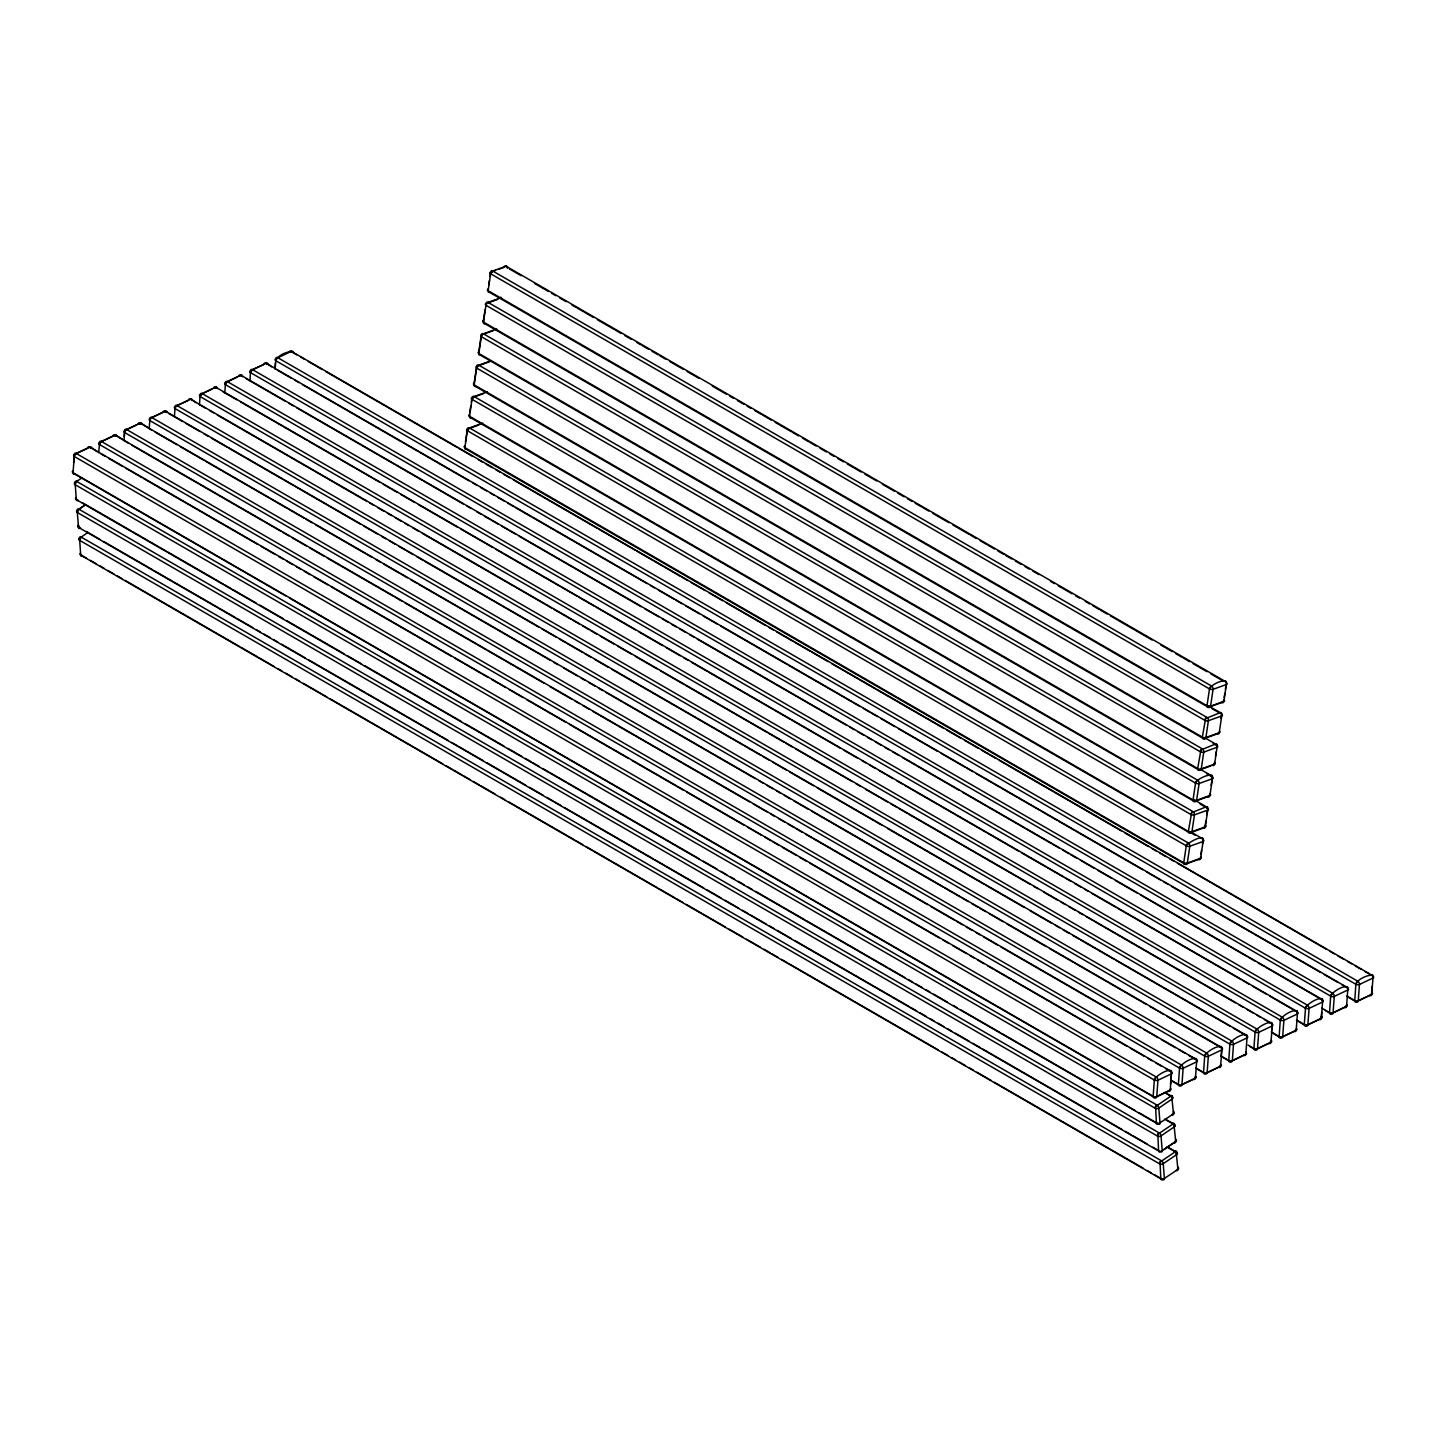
<?xml version="1.0" encoding="UTF-8"?>
<svg xmlns="http://www.w3.org/2000/svg" width="1446" height="1446" viewBox="0 0 1446 1446"><rect width="100%" height="100%" fill="white"/><g stroke="black" fill="none" stroke-linecap="round" stroke-linejoin="round"><path stroke-width="1.5" d="M466.317 449.254A2.549 1.482 -60 0 1 464.871 447.645L1183.732 862.792L1186.28 845.802L467.365 430.709L464.871 447.645A2.549 1.175 8.4 0 1 464.835 445.964A2.549 1.717 70.1 0 0 466.317 449.254L1185.178 864.274A2.549 1.717 70.1 0 0 1187.311 863.081L1200.632 858.273A2.549 1.175 8.4 0 0 1200.885 856.773M1194.577 800.018L1206.289 806.778A2.549 1.717 70.1 0 1 1207.772 810.067L1205.277 826.877A2.549 1.717 70.1 0 1 1203.144 828.088L1189.823 832.896L470.962 417.858A2.549 1.482 -60 0 1 469.516 416.267L1188.377 831.414L1191.631 812.706L1206.289 806.778L1207.735 808.386A2.549 1.175 8.4 0 1 1207.772 810.067L1194.45 814.875A2.549 1.175 8.4 0 1 1190.871 814.478L472.011 399.331L469.516 416.267A2.549 1.175 8.4 0 1 469.245 414.677M1215.002 762.765A2.549 1.175 8.4 0 1 1214.586 764.121L1201.265 768.929A2.549 1.717 70.1 0 1 1199.132 770.122L480.271 355.083A2.549 1.482 -60 0 1 478.825 353.493L481.319 336.556A2.549 1.175 8.4 0 1 481.283 334.984A2.549 1.717 70.1 0 1 483.416 333.791L496.737 328.983M1201.843 737.623L484.916 323.705A2.549 1.482 -60 0 1 483.47 322.096L485.964 305.178A2.549 1.175 8.4 0 1 485.928 303.606A2.549 1.717 70.1 0 1 488.079 302.413L501.382 297.605M471.36 401.97L471.974 397.758A2.549 1.717 70.1 0 1 474.125 396.566L1192.986 811.604A2.549 1.717 70.1 0 1 1194.45 814.875L1191.956 831.703A2.549 1.175 8.4 0 1 1188.377 831.287L1188.377 831.287A2.549 1.482 -60 0 0 1189.823 832.896A2.549 1.717 70.1 0 0 1191.956 831.703L1205.277 826.877A2.549 1.175 8.4 0 0 1205.241 825.196L1205.874 821.003M506.769 267.492A2.549 1.175 8.4 0 1 507.492 267.817L506.046 266.209A2.549 1.717 70.1 0 0 504.076 266.805M1224.039 699.774A2.549 1.175 8.4 0 1 1223.894 701.346L1210.573 706.154A2.549 1.717 70.1 0 1 1208.44 707.347A2.549 1.482 -60 0 1 1206.994 705.756L1209.489 688.929C1210.754 684.446 1225.828 677.74 1226.353 682.837A2.549 1.175 8.4 0 1 1226.371 684.518L1223.894 701.346A2.549 1.717 70.1 0 1 1221.743 702.539L1208.44 707.347L489.579 292.327A2.549 1.717 70.1 0 1 488.621 291.369M73.041 470.836A2.549 1.338 4.2 0 0 73.059 472.734L74.252 456.358A2.549 1.338 4.2 0 1 74.234 454.568A2.549 1.591 64.6 0 1 76.204 453.448L90.375 446.868L97.207 451.73M98.69 452.761L99.431 444.374A2.549 1.338 4.2 0 1 99.431 442.603A2.549 1.591 64.6 0 1 101.401 441.464L115.572 434.885L128.242 443.127M124.031 440.65L124.627 432.408A2.549 1.338 4.2 0 1 124.609 430.619A2.549 1.591 64.6 0 1 126.579 429.498L140.75 422.919L151.487 430.04M149.209 428.685L149.806 420.443A2.549 1.338 4.2 0 1 149.679 418.707M1320.74 1018.147A2.549 1.482 -60 0 0 1321.373 1016.357L1321.68 1012.29M1371.513 993.42A2.549 1.482 -60 0 0 1371.748 992.408L1372.2 986.317M116.53 436.367L116.53 436.258A2.549 1.482 -60 0 0 114.885 435.047A2.549 1.591 64.6 0 0 112.951 435.951M165.603 411.983A2.549 1.338 4.2 0 1 166.905 412.417L165.26 411.116L151.776 417.514A2.549 1.591 64.6 0 0 149.806 418.653L163.308 412.237A2.549 1.591 64.6 0 1 165.26 411.116L1245.368 1034.703A2.549 1.482 -60 0 1 1246.994 1036.005L1233.33 1028.124M240.705 376.014A2.549 1.338 4.2 0 1 242.476 376.502L240.831 375.183L227.329 381.599A2.549 1.591 64.6 0 0 225.377 382.72A2.549 1.338 4.2 0 0 225.377 384.618L224.781 392.752M1170.537 1079.837L1178.382 1084.464L1179.538 1068.088C1180.767 1063.461 1195.3 1055.182 1196.619 1059.954A2.549 1.338 4.2 0 1 1196.637 1061.852L1195.444 1078.12A2.549 1.591 64.6 0 1 1193.673 1079.349M1220.912 1055.887L1228.757 1060.514L1229.913 1044.139C1231.142 1039.511 1245.675 1031.233 1246.994 1036.005A2.549 1.338 4.2 0 1 1247.012 1037.903L1245.819 1054.17A2.549 1.591 64.6 0 1 1243.849 1055.309L1230.365 1061.726L1222.539 1057.207M1271.287 1031.938L1279.15 1036.565L1280.288 1020.189C1281.518 1015.562 1296.05 1007.302 1297.387 1012.055A2.549 1.338 4.2 0 1 1297.387 1013.953L1296.194 1030.239A2.549 1.591 64.6 0 1 1294.857 1031.576M1321.662 1008.007L1329.525 1012.616L1330.663 996.24C1331.893 991.613 1346.425 983.352 1347.762 988.124A2.549 1.338 4.2 0 1 1347.762 990.022L1346.569 1006.289A2.549 1.591 64.6 0 1 1344.599 1007.41L1331.115 1013.827L1325.259 1010.447M1157.65 1124.229A2.549 1.482 -60 0 1 1156.384 1123.144L1155.625 1106.479L1171.658 1095.598L1173.483 1113.818L1158.354 1123.903L1138.815 1112.643M77.307 510.203A2.549 1.338 55.8 0 1 78.952 509.263L1159.059 1132.851A2.549 1.338 55.8 0 1 1161.03 1135.887L1162.204 1150.781A2.549 1.591 -4.5 0 1 1158.608 1150.962L1157.83 1134.297L1173.863 1123.415L1175.706 1141.617L1162.204 1150.781A2.549 1.338 55.8 0 1 1160.56 1151.721A2.549 1.482 -60 0 1 1158.608 1150.962L78.5 527.374L77.325 512.462A2.549 1.591 -4.5 0 1 77.307 510.203L84.067 505.63M1168.91 1147.763L1176.719 1152.263A2.549 1.591 -4.5 0 1 1176.719 1154.541L1163.235 1163.687A2.549 1.591 -4.5 0 1 1159.62 1163.867L79.53 540.28A2.549 1.591 -4.5 0 1 79.53 538.02A2.549 1.338 55.8 0 1 81.175 537.081L1161.265 1160.668A2.549 1.338 55.8 0 1 1163.235 1163.687L1164.41 1178.598A2.549 1.591 -4.5 0 1 1160.813 1178.761L1160.035 1162.114L1176.086 1151.215L1177.912 1169.434L1162.765 1179.538A2.549 1.482 -60 0 1 1160.813 1178.761L80.705 555.174A2.549 1.591 -4.5 0 1 80.271 553.312M80.452 528.133A2.549 1.482 -60 0 1 78.5 527.374L78.5 527.374A2.549 1.591 -4.5 0 1 78.5 525.097A2.549 1.338 55.8 0 0 78.825 526.236M1164.482 1092.507L1170.338 1095.887A2.549 1.482 -60 0 1 1172.308 1096.646L1172.308 1096.646A2.549 1.591 -4.5 0 1 1172.308 1098.906L1158.806 1108.07A2.549 1.591 -4.5 0 1 1155.209 1108.251L75.102 484.663A2.549 1.591 -4.5 0 1 75.102 482.404L81.807 478.011M1164.735 1119.186L1172.561 1123.687A2.549 1.482 -60 0 1 1174.514 1124.464L1174.514 1124.464A2.549 1.591 -4.5 0 1 1174.514 1126.723L1161.03 1135.887A2.549 1.591 -4.5 0 1 1157.415 1136.05L77.325 512.462L78.283 509.878L85.712 504.69M1199.132 770.122A2.549 1.482 -60 0 1 1197.686 768.513L1200.939 749.932L1215.598 744.021L1217.044 745.612A2.549 1.175 8.4 0 1 1217.08 747.293L1203.759 752.101A2.549 1.175 8.4 0 1 1200.18 751.703L481.319 336.683L482.078 334.912L483.416 333.791L1202.277 748.829A2.549 1.717 70.1 0 1 1203.759 752.101L1201.265 768.929A2.549 1.175 8.4 0 1 1197.686 768.513L478.825 353.493A2.549 1.175 8.4 0 1 478.789 351.812L481.283 334.984L492.941 330.791M1219.683 731.405A2.549 1.175 8.4 0 1 1219.231 732.724L1205.91 737.532A2.549 1.175 8.4 0 1 1202.331 737.135L1205.584 718.554L1220.243 712.625L1221.689 714.234A2.549 1.175 8.4 0 1 1221.725 715.915L1208.404 720.723A2.549 1.175 8.4 0 1 1204.825 720.325L485.964 305.287L486.724 303.515L488.079 302.413L1206.94 717.433A2.549 1.717 70.1 0 1 1208.404 720.723L1205.91 737.532A2.549 1.717 70.1 0 1 1203.777 738.743A2.549 1.482 -60 0 1 1202.331 737.135L483.47 322.096A2.549 1.175 8.4 0 1 483.452 320.416L485.006 309.914M489.959 276.421L490.592 272.228A2.549 1.717 70.1 0 1 492.725 271.017L1211.585 686.055A2.549 1.482 -60 0 0 1209.489 688.929L490.628 273.782L488.133 290.718A2.549 1.482 -60 0 0 489.579 292.327M507.492 267.709L507.492 267.691A2.549 1.482 -60 0 0 506.046 266.209L492.725 271.017L490.628 273.909A2.549 1.482 -60 0 1 492.725 271.017M1183.822 862.738L1183.732 862.684A2.549 1.175 8.4 0 0 1187.311 863.081L1189.805 846.272A2.549 1.717 70.1 0 0 1188.323 842.982L469.462 427.944A2.549 1.717 70.1 0 0 467.329 429.155L465.467 441.753M1211.585 686.055A2.549 1.717 70.1 0 1 1213.067 689.344L1210.573 706.154A2.549 1.175 8.4 0 1 1206.994 705.756L488.133 290.718A2.549 1.175 8.4 0 1 488.097 289.037M285.675 595.86L74.704 474.053A2.549 1.482 -60 0 1 73.059 472.734L1153.149 1096.321A2.549 1.482 -60 0 0 1154.794 1097.641L1168.296 1091.224A2.549 1.591 64.6 0 0 1170.248 1090.103L1171.441 1073.836A2.549 1.338 4.2 0 0 1171.441 1071.938C1170.103 1067.094 1155.227 1075.788 1154.342 1080.054L74.252 456.466L74.885 454.677L76.204 453.448L1156.294 1077.035A2.549 1.591 64.6 0 1 1157.957 1080.234L1156.764 1096.52A2.549 1.591 64.6 0 1 1154.794 1097.641L289.543 598.084M1181.49 1065.051A2.549 1.482 -60 0 0 1179.538 1068.088L99.431 444.5L100.081 442.711L101.401 441.464L1181.49 1065.051A2.549 1.591 64.6 0 1 1183.135 1068.269L1181.942 1084.536A2.549 1.591 64.6 0 1 1179.99 1085.657L1172.164 1081.156M1220.478 1064.997A2.549 1.482 -60 0 1 1218.671 1067.275A2.549 1.591 64.6 0 0 1220.623 1066.154L1221.816 1049.886A2.549 1.338 4.2 0 0 1221.816 1047.988C1220.478 1043.144 1205.602 1051.838 1204.717 1056.104L124.627 432.517L125.26 430.727L126.579 429.498L1206.687 1053.086A2.549 1.591 64.6 0 1 1208.332 1056.303L1207.139 1072.571A2.549 1.591 64.6 0 1 1205.169 1073.691L1197.36 1069.172M1231.865 1041.102A2.549 1.482 -60 0 0 1229.913 1044.139L149.806 420.551L150.456 418.762L151.776 417.514L1231.865 1041.102A2.549 1.591 64.6 0 1 1233.51 1044.319L1232.317 1060.587A2.549 1.591 64.6 0 1 1230.365 1061.726A2.549 1.482 -60 0 1 1228.72 1060.406L1228.72 1060.406A2.549 1.338 4.2 0 0 1232.317 1060.587L1245.819 1054.17A2.549 1.338 4.2 0 0 1245.819 1052.272L1245.819 1052.272A2.549 1.482 -60 0 1 1245.729 1052.778M275.752 360.56L275.156 368.82M73.638 462.702L74.234 454.568L81.952 450.899M124.175 436.728L124.609 430.619L136.43 425.016M174.406 416.701L175.002 408.459A2.549 1.338 4.2 0 1 175.002 406.669A2.549 1.591 64.6 0 1 176.954 405.549L191.125 398.969L196.005 402.711M199.44 404.862L200.181 394.704A2.549 1.591 64.6 0 1 202.151 393.583L215.635 387.166L217.28 388.468M249.977 380.786L250.556 370.754A2.549 1.591 64.6 0 1 252.526 369.634L266.697 363.054L271.559 366.778M275.011 368.947L275.445 362.856M1156.294 1077.035A2.549 1.482 -60 0 0 1154.342 1080.054L1153.149 1096.321A2.549 1.338 4.2 0 0 1156.764 1096.52L1170.248 1090.103A2.549 1.338 4.2 0 0 1170.537 1088.386M1170.537 1084.139L1171.133 1076.005M1206.687 1053.086A2.549 1.482 -60 0 0 1204.717 1056.104L1203.524 1072.48L1195.715 1067.871M1221.219 1056.122L1221.816 1047.88A2.549 1.482 -60 0 0 1220.171 1046.669L140.081 423.082A2.549 1.591 64.6 0 0 138.111 424.202A2.549 1.338 4.2 0 1 141.708 424.401L141.726 424.293A2.549 1.482 -60 0 0 140.081 423.082M1263.985 1045.729L1269.046 1043.325A2.549 1.591 64.6 0 0 1270.998 1042.205L1272.191 1025.937A2.549 1.338 4.2 0 0 1272.191 1024.039C1270.871 1019.267 1256.339 1027.546 1255.092 1032.155L1253.899 1048.531L1248.043 1045.042M1271.739 1030.13L1272.209 1023.931A2.549 1.482 -60 0 0 1270.546 1022.72L190.456 399.132A2.549 1.591 64.6 0 0 188.486 400.253L182.702 403M1155.209 1108.251L1155.209 1108.16A2.549 1.482 -60 0 1 1156.854 1105.033L76.746 481.446A2.549 1.338 55.8 0 0 75.102 482.404L76.295 499.647L1156.384 1123.144A2.549 1.591 -4.5 0 0 1159.999 1122.964L1158.806 1108.07A2.549 1.338 55.8 0 0 1156.854 1105.033M1157.415 1136.05L1157.433 1135.96A2.549 1.482 -60 0 1 1159.059 1132.851M1159.62 1163.867L1159.638 1163.777A2.549 1.482 -60 0 1 1161.265 1160.668M469.462 427.944L467.365 430.836A2.549 1.482 -60 0 1 469.462 427.944L482.783 423.136M474.125 396.566L472.011 399.439A2.549 1.482 -60 0 1 474.125 396.566L487.429 391.758M481.337 336.556L481.319 336.556A2.549 1.482 -60 0 1 483.416 333.791M485.983 305.178L485.983 305.178A2.549 1.482 -60 0 1 488.079 302.413M490.628 273.782L490.628 273.909A2.549 1.175 8.4 0 1 490.592 272.228L495.58 270.42M1174.514 1124.373L1166.705 1119.945M469.805 412.471L470.727 406.163M490.429 360.976L478.771 365.187A2.549 1.717 70.1 0 0 476.638 366.38A2.549 1.175 8.4 0 0 476.656 368.061L474.18 384.871A2.549 1.175 8.4 0 1 474.143 383.19L476.312 368.477M488.712 284.826L489.344 280.632M1200.903 854.478L1201.536 850.284M1202.457 843.976L1203.09 839.765A2.549 1.175 8.4 0 1 1203.108 841.464L1200.632 858.273A2.549 1.717 70.1 0 1 1198.806 859.611M1206.795 814.694L1207.428 810.483M1211.152 785.413L1211.766 781.202M1215.49 756.131L1216.104 751.92M1221.075 718.427L1221.707 714.125A2.549 1.482 -60 0 0 1220.243 712.625L1208.531 705.865M1224.166 697.55L1224.798 693.357M1225.413 689.146L1226.027 684.952M1226.371 682.747L1226.371 682.729A2.549 1.482 -60 0 0 1224.907 681.247L506.046 266.209M1255.128 1032.064L1255.11 1032.064A2.549 1.482 -60 0 1 1257.062 1029.136L176.954 405.549L175.635 406.796L175.002 408.567L1255.128 1032.064A2.549 1.338 4.2 0 0 1258.707 1032.354L1272.191 1025.937A2.549 1.591 64.6 0 0 1270.546 1022.72M1204.861 720.216L1204.843 720.216A2.549 1.482 -60 0 1 1206.94 717.433M1200.198 751.595L1200.198 751.595A2.549 1.482 -60 0 1 1202.277 748.829M1195.553 782.991L1193.022 800.018L474.18 384.871A2.549 1.482 -60 0 0 475.607 386.48L1194.468 801.5L1207.79 796.692A2.549 1.717 70.1 0 0 1209.922 795.499L1212.417 778.689A2.549 1.175 8.4 0 0 1212.399 777.008C1211.802 771.495 1195.336 779.972 1195.517 783.099L476.656 368.061A2.549 1.482 -60 0 1 478.771 365.187L1197.631 780.207A2.549 1.717 70.1 0 1 1199.114 783.497L1196.619 800.307A2.549 1.717 70.1 0 1 1194.468 801.5A2.549 1.482 -60 0 1 1193.04 799.909L1193.04 799.909A2.549 1.175 8.4 0 0 1196.619 800.307L1209.922 795.499A2.549 1.175 8.4 0 0 1209.904 793.818L1209.904 793.818A2.549 1.482 -60 0 1 1209.597 794.83M1190.871 814.478L1190.962 814.514A2.549 1.482 -60 0 1 1192.986 811.604M1201.644 838.174A2.549 1.717 70.1 0 1 1203.108 841.464L1189.805 846.272A2.549 1.175 8.4 0 1 1186.226 845.874C1185.124 844.97 1202.042 833.655 1203.09 839.765A2.549 1.482 -60 0 0 1201.644 838.174L1191.884 832.535M1172.308 1096.646L1166.434 1093.266M1154.342 1080.054L1154.36 1079.963A2.549 1.338 4.2 0 0 1157.957 1080.234L1171.441 1073.836A2.549 1.591 64.6 0 0 1169.796 1070.618L89.706 447.031A2.549 1.591 64.6 0 0 87.881 447.501M1179.556 1067.979L1179.556 1067.979A2.549 1.338 4.2 0 0 1183.135 1068.269L1196.637 1061.852A2.549 1.591 64.6 0 0 1194.992 1058.635L114.885 435.047M1204.807 1056.122L1204.753 1056.014A2.549 1.338 4.2 0 0 1208.332 1056.303L1221.816 1049.886A2.549 1.591 64.6 0 0 1220.171 1046.669M1229.931 1044.048L1229.931 1044.03A2.549 1.338 4.2 0 0 1233.51 1044.319L1247.012 1037.903A2.549 1.591 64.6 0 0 1245.368 1034.703M1209.489 688.929L1209.507 688.838A2.549 1.175 8.4 0 0 1213.067 689.344L1226.371 684.518A2.549 1.717 70.1 0 0 1224.907 681.247M1186.28 845.802L1186.226 845.874A2.549 1.482 -60 0 1 1188.323 842.982M81.175 537.081L79.53 540.28A2.549 1.482 -60 0 1 81.175 537.081L87.917 532.49M202.151 393.583L200.181 396.602L1280.306 1020.081A2.549 1.482 -60 0 1 1282.241 1017.171L202.151 393.583A2.549 1.482 -60 0 0 200.181 396.602A2.549 1.338 4.2 0 1 200.181 394.704M1296.466 1019.972L1304.292 1024.491A2.549 1.482 -60 0 0 1305.919 1025.792A2.549 1.591 64.6 0 0 1307.889 1024.672L1309.082 1008.404A2.549 1.591 64.6 0 0 1307.437 1005.187L227.329 381.599L226.01 382.847L225.377 384.618L1305.467 1008.205C1306.353 1003.958 1321.228 995.246 1322.566 1000.09A2.549 1.338 4.2 0 1 1322.566 1001.988L1321.391 1018.255A2.549 1.591 64.6 0 1 1319.421 1019.376L1305.919 1025.792L1298.11 1021.292M252.526 369.634L250.574 372.652L1330.682 996.131A2.549 1.482 -60 0 1 1332.616 993.221L252.526 369.634A2.549 1.482 -60 0 0 250.574 372.652A2.549 1.338 4.2 0 1 250.556 370.754L258.274 367.085M292.779 351.794C288.35 350.872 277.759 354.993 275.752 360.687L1355.86 984.274C1357.469 979.05 1368.494 974.279 1372.869 975.381A2.549 1.482 -60 0 0 1371.296 974.821L291.206 351.233A2.549 1.591 64.6 0 0 289.272 352.137M1163.94 1149.425L1174.044 1142.557A2.549 1.338 55.8 0 0 1175.706 1141.617A2.549 1.591 -4.5 0 0 1175.688 1139.358L1175.779 1139.448A2.549 1.482 -60 0 1 1174.044 1142.557M478.771 365.187L476.602 367.953M1372.941 976.14L1372.941 976.14A2.549 1.338 4.2 0 1 1372.959 978.038L1371.766 994.306A2.549 1.591 64.6 0 1 1370.067 995.571M82.675 450.556L87.736 448.152M99.431 442.603L112.915 436.186M176.683 405.874L181.744 403.47M202.115 393.782L211.984 389.082M225.377 382.72L237.18 377.117M258.997 366.742L264.058 364.338M1348.485 997.342L1356.294 1001.843A2.549 1.591 64.6 0 0 1358.264 1000.722L1359.457 984.455A2.549 1.591 64.6 0 0 1357.812 981.238L277.704 357.65A2.549 1.482 -60 0 0 275.752 360.687L275.662 360.614A2.549 1.338 4.2 0 1 275.752 358.789L289.236 352.372M1206.85 1072.896L1216.972 1068.088M1263.262 1046.073L1255.544 1049.742L1249.687 1046.362M1282.421 1036.963L1294.224 1031.36M498.201 269.48L503.913 267.402M487.844 302.919L497.587 299.394M476.638 366.38L489.941 361.572M473.637 397.162L483.633 393.547M468.992 428.54L478.734 425.034M1203.777 738.743L1217.098 733.917A2.549 1.717 70.1 0 0 1219.231 732.724L1221.725 715.915A2.549 1.717 70.1 0 0 1220.243 712.625M1200.795 769.525L1210.772 765.91M1186.841 863.678L1198.481 859.466M1347.835 988.142L1347.762 988.124A2.549 1.482 -60 0 0 1346.118 986.805L266.01 363.217A2.549 1.591 64.6 0 0 264.202 363.687M1176.809 1152.299L1176.719 1152.263A2.549 1.482 -60 0 0 1174.767 1151.504L1166.958 1146.985M1221.906 1048.025L1167.121 1016.411M1196.71 1059.99L1196.619 1059.954A2.549 1.482 -60 0 0 1194.992 1058.635M1171.531 1071.974L1171.441 1071.938A2.549 1.482 -60 0 0 1169.796 1070.618M1355.95 984.31L1355.878 984.166A2.549 1.482 -60 0 1 1357.812 981.238M1330.754 996.276L1330.682 996.149A2.549 1.338 4.2 0 0 1334.278 996.421L1347.762 990.022A2.549 1.591 64.6 0 0 1346.118 986.805M1305.575 1008.26L1305.503 1008.115A2.549 1.482 -60 0 1 1307.437 1005.187M1280.379 1020.225L1280.306 1020.081A2.549 1.338 4.2 0 0 1283.885 1020.37L1297.387 1013.953A2.549 1.591 64.6 0 0 1295.743 1010.754L215.635 387.166A2.549 1.591 64.6 0 0 213.683 388.287A2.549 1.338 4.2 0 1 216.936 388.305M509.426 268.92L521.156 275.698M534.532 283.434L548.504 291.496M551.938 293.466L555.788 295.707M559.656 297.93L566.091 301.654M571.947 305.034L575.851 307.293M577.044 307.98L583.678 311.794M584.78 312.444L593.438 317.433M597.343 319.693L601.247 321.952M602.169 322.476L613.773 329.182M614.93 329.833L620.786 333.231M624.69 335.472L631.161 339.214M636.963 342.557L640.831 344.799M642.277 345.63L648.549 349.263M652.038 351.27L658.219 354.83M659.846 355.788L665.937 359.295M669.805 361.536L683.343 369.345M687.193 371.568L698.924 378.328M712.318 386.082L726.272 394.125M729.706 396.114L733.574 398.337M737.442 400.578L743.859 404.284M747.112 406.163L750.98 408.387M754.83 410.61L761.427 414.424M762.566 415.074L771.206 420.063M775.11 422.322L779.014 424.582M779.954 425.124L791.558 431.812M792.679 432.462L798.554 435.861M802.458 438.102L808.947 441.861M810.266 442.621L816.122 446.001M820.027 448.26L826.335 451.893M829.805 453.899L834.071 456.358M837.614 458.418L843.47 461.798M847.374 464.058L861.111 471.974M864.961 474.198L876.692 480.958M882.367 484.247L894.261 491.116M897.839 493.176L904.039 496.755M907.492 498.762L911.848 501.274M915.228 503.226L921.608 506.913M922.964 507.691L928.748 511.034M932.616 513.258L939.195 517.053M940.352 517.722L948.956 522.693M952.86 524.952L956.782 527.212M957.74 527.772L969.326 534.46M970.447 535.092L976.303 538.49M980.207 540.732L986.732 544.491M988.034 545.25L994.45 548.956M997.794 550.89L1004.12 554.541M1005.603 555.409L1011.857 559.006M1015.381 561.048L1021.238 564.428M1025.142 566.687L1029.245 569.037M1032.95 571.188L1038.897 574.622M1050.537 581.346L1054.441 583.588M1058.219 585.775L1072.028 593.746M1075.625 595.824L1079.475 598.048M1085.277 601.391L1089.615 603.904M1093.013 605.856L1099.376 609.543M1100.731 610.32L1107.184 614.044M1110.401 615.906L1116.963 619.683M1118.138 620.37L1134.532 629.841M1135.526 630.402L1147.112 637.108M1148.214 637.722L1152.119 639.982M1160.65 644.916L1164.518 647.139M1165.783 647.88L1172.236 651.604M1175.562 653.52L1181.906 657.189M1183.37 658.038L1189.624 661.653M1193.131 663.678L1207.03 671.685M1210.718 673.818L1222.448 680.578M1211.929 708.594L1217.821 711.992M1205.837 738.382L1215.598 744.021A2.549 1.482 -60 0 1 1217.044 745.612L1213.14 743.352M1201.174 769.76L1210.953 775.399A2.549 1.482 -60 0 1 1212.399 777.008L1206.524 773.61M1199.999 803.922L1207.735 808.386A2.549 1.482 -60 0 0 1206.289 806.778M1191.359 833.004L1195.264 835.264M296.755 354.812L292.851 352.553A2.549 1.482 -60 0 0 291.206 351.233M300.587 357.017L304.564 359.313M308.341 361.5L322.151 369.471M325.748 371.55L379.955 402.838M380.732 403.289L392.462 410.068M393.493 410.664L397.379 412.905M398.319 413.448L457.37 447.537M458.87 448.405L472.86 456.484M478.391 459.683L482.548 462.069M486.218 464.184L492.218 467.654M495.978 469.823L499.955 472.137M503.786 474.342L509.643 477.722M513.511 479.945L597.541 528.459M598.68 529.128L622.937 543.118M623.841 543.66L635.463 550.366M636.601 551.016L652.887 560.415M654.188 561.175L662.557 566.001M663.949 566.814L679.981 576.068M681.518 576.954L687.718 580.533M691.296 582.593L705.142 590.583M708.865 592.733L722.566 600.65M726.434 602.892L765.512 625.449M769.019 627.474L773.321 629.95M776.755 631.938L792.86 641.229M794.179 642.006L810.429 651.387M811.604 652.056L828.016 661.527M831.92 663.786L840.632 668.811M841.68 669.426L858.056 678.879M859.267 679.566L875.481 688.929M876.836 689.724L943.244 728.061M947.094 730.284L960.831 738.201M964.518 740.334L970.591 743.84M972.272 744.817L978.4 748.359M981.942 750.402L988.178 753.999M989.679 754.866L995.987 758.499M999.367 760.451L1005.747 764.139M1007.103 764.934L1053.556 791.739M1054.586 792.336L1070.98 801.807M1072.155 802.476L1121.301 830.854M1124.898 832.932L1148.413 846.506M1152.245 848.712L1156.149 850.971M1160.017 853.212L1165.91 856.61M1169.706 858.797L1173.718 861.129M1177.442 863.262L1210.826 882.548M1212.29 883.379L1249.055 904.618M1249.904 905.106L1296.773 932.164M1297.46 932.562L1326.488 949.317M1329.977 951.341L1334.224 953.8M1337.785 955.842L1343.912 959.385M1347.545 961.482L1351.649 963.849M1355.372 966L1361.337 969.435M1365.132 971.64L1369.073 973.899M277.343 370.122L291.098 378.057M294.749 380.171L298.906 382.575M302.503 384.636L318.445 393.854M319.928 394.704L336.014 403.994M337.334 404.753L374.116 425.992M375.074 426.552L401.211 441.645M402.422 442.331L418.635 451.694M420.009 452.49L468.974 480.759M472.734 482.928L476.71 485.223M480.56 487.447L486.416 490.827M490.266 493.05L494.225 495.327M498.002 497.514L503.985 500.967M507.673 503.1L513.764 506.606M515.427 507.564L531.333 516.764M532.851 517.632L647.049 583.569M650.483 585.54L654.387 587.799M658.292 590.058L674.143 599.204M675.86 600.198L681.897 603.687M685.639 605.838L699.304 613.737M703.19 615.978L716.891 623.895M720.596 626.028L787.202 664.473M788.359 665.142L822.358 684.771M823.19 685.259L834.812 691.965M836.023 692.67L852.236 702.033M853.61 702.828L859.972 706.498M863.37 708.468L869.642 712.083M871.179 712.968L877.397 716.547M880.957 718.608L894.821 726.615M898.526 728.766L937.586 751.305M941.274 753.438L964.934 767.103M966.434 767.953L972.742 771.604M976.104 773.556L982.521 777.243M983.858 778.02L992.281 782.882M993.529 783.605L1000.09 787.401M1001.265 788.07L1017.677 797.541M1018.689 798.138L1039.981 810.429M1041.102 811.079L1057.406 820.478M1058.689 821.22L1074.83 830.546M1076.276 831.378L1142.683 869.715M1146.443 871.884L1160.252 879.855M1163.867 881.952L1168.061 884.374M1171.603 886.416L1187.6 895.652M1189.028 896.484L1205.169 905.792M1206.452 906.534L1235.48 923.307M1236.42 923.831L1243.235 927.772M1244.247 928.35L1252.905 933.357M1254.007 933.989L1270.329 943.407M1271.576 944.13L1320.65 972.471M1324.319 974.586L1338.074 982.521M1341.888 984.726L1345.828 987.003M1346.841 996.023L1354.757 1000.596L1355.878 984.166A2.549 1.338 4.2 0 0 1359.457 984.455L1372.959 978.038A2.549 1.591 64.6 0 0 1371.296 974.821M239.295 376.159A2.549 1.338 4.2 0 0 238.861 376.322A2.549 1.591 64.6 0 1 240.831 375.183L1320.921 998.77A2.549 1.482 -60 0 1 1322.566 1000.09L1265.919 967.392M246.344 378.744L285.44 401.301M288.929 403.326L293.249 405.82M296.665 407.79L312.788 417.099M314.089 417.858L330.357 427.239M331.514 427.908L360.542 444.663M361.608 445.296L377.966 454.731M379.195 455.436L395.391 464.781M396.764 465.576L422.485 480.434M424.112 481.373L463.172 503.931M467.004 506.136L470.998 508.432M476.692 511.721L480.759 514.071M484.428 516.186L490.519 519.71M492.164 520.668L498.328 524.229M501.852 526.254L508.106 529.869M509.588 530.718L515.915 534.369M519.277 536.303L525.675 540.009M527.013 540.786L573.466 567.609M574.514 568.206L590.89 577.659M592.083 578.346L641.211 606.705M644.826 608.802L658.635 616.773M662.395 618.942L668.323 622.358M672.173 624.582L676.077 626.841M679.927 629.064L685.838 632.48M689.615 634.649L693.646 636.981M697.352 639.132L730.754 658.418M732.2 659.231L768.965 680.47M769.832 680.958L816.701 708.034M817.37 708.413L846.398 725.169M849.905 727.193L854.134 729.652M857.713 731.712L863.822 735.237M867.473 737.352L871.558 739.701M875.3 741.852L881.247 745.286M885.06 747.492L888.983 749.751M892.851 751.992L898.725 755.39M902.521 757.577L959.276 790.347M962.53 792.227L986.624 806.127M987.69 806.76L994.432 810.646M995.444 811.224L1024.473 827.98M1025.684 828.685L1051.567 843.633M1053.031 844.482L1059.322 848.097M1062.792 850.103L1068.992 853.682M1070.618 854.622L1076.746 858.165M1080.379 860.262L1094.152 868.215M1097.948 870.402L1111.631 878.3M1115.444 880.506L1137.026 892.959M1140.93 895.219L1164.355 908.757M1165.783 909.57L1181.942 918.897M1183.208 919.62L1199.511 929.055M1200.614 929.688L1217.098 939.195M1218.038 939.737L1229.66 946.443M1230.763 947.094L1247.085 956.511M1248.35 957.234L1254.821 960.975M1258.11 962.873L1264.491 966.561M223.082 391.83L236.819 399.747M240.506 401.88L307.13 440.343M308.251 440.994L342.286 460.641M343.1 461.111L354.722 467.817M355.951 468.54L372.128 477.885M373.538 478.68L379.882 482.349M383.298 484.32L389.552 487.935M391.107 488.838L397.307 492.399M400.885 494.478L414.713 502.467M418.454 504.618L457.514 527.175M461.184 529.29L484.862 542.955M486.344 543.804L492.67 547.474M496.014 549.408L502.449 553.113M503.75 553.872L512.209 558.752M513.438 559.457L520.018 563.253M521.175 563.922L537.605 573.411M538.599 573.99L559.891 586.281M561.03 586.931L577.316 596.33M578.617 597.09L594.74 606.398M596.186 607.23L635.39 629.86M639.168 632.047L662.593 645.585M666.353 647.736L680.18 655.725M683.777 657.803L687.989 660.244M691.513 662.268L707.528 671.522M708.938 672.336L725.097 681.662M726.362 682.385L763.145 703.624M764.175 704.22L772.815 709.209M773.935 709.859L790.239 719.258M791.504 720L840.56 748.323M844.247 750.456L857.984 758.373M861.816 760.596L865.738 762.855M869.606 765.079L875.499 768.495M879.276 770.682L885.259 774.134M887.013 775.146L893.068 778.635M896.701 780.732L902.846 784.274M904.437 785.196L938.002 804.572M939.285 805.314L968.314 822.087M969.254 822.611L980.966 829.389M981.87 829.896L985.738 832.137M986.823 832.769L1018.653 851.134M1021.979 853.068L1045.747 866.787M1047.374 867.727L1063.172 876.836M1064.961 877.867L1070.908 881.319M1074.721 883.506L1080.578 886.904M1084.464 889.127L1088.386 891.405M1092.2 893.61L1115.734 907.184M1117.36 908.124L1158.698 932.001M1159.945 932.724L1211.441 962.44M1212.218 962.891L1223.822 969.597M1225.105 970.338L1241.246 979.647M1242.692 980.496L1248.983 984.13M1252.453 986.136L1266.407 994.179M1270.04 996.276L1297.387 1012.055A2.549 1.482 -60 0 0 1295.743 1010.754M199.837 404.916L205.766 408.332M209.507 410.501L213.574 412.851M217.262 414.984L271.45 446.272M272.173 446.687L288.875 456.321M289.742 456.828L336.629 483.886M337.261 484.265L366.308 501.021M369.833 503.063L373.737 505.323M377.641 507.582L383.732 511.089M387.401 513.203L391.468 515.553M395.228 517.722L401.138 521.138M404.988 523.362L408.893 525.621M412.761 527.844L418.653 531.26M422.431 533.429L479.204 566.217M480.506 566.959L506.552 581.997M507.6 582.611L514.36 586.516M515.354 587.076L544.383 603.832M545.612 604.555L551.468 607.935M554.053 609.435L571.477 619.484M572.959 620.334L579.231 623.949M582.72 625.973L588.902 629.552M590.546 630.492L596.638 634.017M600.307 636.132L614.062 644.066M617.876 646.272L631.559 654.17M635.354 656.357L656.954 668.829M660.515 670.89L684.283 684.609M685.693 685.422L701.87 694.767M703.099 695.472L719.439 704.907M720.524 705.54L749.57 722.295M750.691 722.946L766.976 732.363M768.278 733.104L784.401 742.413M785.847 743.244L792.155 746.877M795.625 748.883L852.254 781.599M856.032 783.768L860.081 786.1M865.702 789.353L879.602 797.379M881.192 798.3L887.41 801.897M890.863 803.886L897.189 807.537M898.617 808.35L906.949 813.158M908.287 813.935L914.758 817.677M916.023 818.4L962.494 845.223M963.596 845.874L1030.239 884.337M1033.908 886.47L1037.812 888.712M1043.669 892.11L1057.351 899.99M1061.201 902.232L1065.16 904.509M1068.956 906.696L1074.92 910.149M1078.626 912.281L1082.729 914.649M1086.362 916.746L1092.507 920.289M1094.116 921.229L1102.268 925.928M1103.786 926.814L1119.837 936.086M1121.21 936.863L1140.569 948.052M1141.328 948.486L1157.993 958.102M1158.915 958.626L1202.512 983.804M1203.831 984.563L1235.408 1002.801M1238.987 1004.862L1243.162 1007.266M1246.795 1009.38L1252.832 1012.869M1256.574 1015.02L1260.569 1017.333M1264.382 1019.52L1270.257 1022.918M1272.932 1033.257L1280.74 1037.776A2.549 1.591 64.6 0 0 1282.692 1036.637L1296.194 1030.239A2.549 1.338 4.2 0 0 1296.321 1028.413M168.839 413.538L182.521 421.437M186.263 423.588L200.108 431.595M203.687 433.655L207.917 436.096M211.423 438.12L227.456 447.374M228.848 448.188L245.025 457.532M246.272 458.237L283.036 479.476M284.103 480.072L292.725 485.061M293.863 485.711L310.149 495.11M311.432 495.87L360.47 524.175M364.175 526.308L377.894 534.225M381.744 536.466L385.666 538.725M389.498 540.931L395.427 544.365M399.186 546.534L405.187 549.986M406.922 550.998L412.996 554.505M416.611 556.583L422.774 560.144M424.347 561.048L500.894 605.241M501.78 605.747L505.648 607.989M506.751 608.639L538.545 626.986M541.907 628.938L555.969 637.053M559.494 639.078L565.657 642.639M567.302 643.597L583.063 652.688M584.889 653.737L590.818 657.171M594.649 659.376L608.314 667.275M612.11 669.462L678.626 707.871M679.855 708.576L696.213 718.011M697.279 718.626L731.369 738.31M732.11 738.743L743.732 745.449M745.033 746.208L761.156 755.499M762.62 756.348L768.892 759.981M772.381 761.988L786.317 770.031M789.968 772.146L813.411 785.684M817.279 787.907L873.944 820.623M875.354 821.436L881.753 825.142M887.627 828.522L901.292 836.421M902.449 837.089L909.1 840.921M910.203 841.554L921.807 848.26M922.783 848.82L948.919 863.913M950.13 864.6L956.656 868.377M957.939 869.118L966.326 873.962M967.699 874.758L983.75 884.03M985.286 884.898L1024.401 907.492M1030.203 910.835L1051.694 923.253M1055.363 925.368L1059.502 927.754M1063.117 929.85L1069.263 933.393M1072.787 935.435L1079.023 939.032M1080.542 939.9L1096.61 949.172M1097.948 949.968L1114.179 959.331M1115.372 960.017L1126.994 966.723M1127.862 967.229L1144.419 976.773M1145.431 977.369L1161.825 986.841M1163.018 987.528L1179.249 996.89M1180.587 997.668L1229.588 1025.955M155.264 432.209L176.882 444.699M180.425 446.742L204.211 460.479M205.585 461.274L221.798 470.637M223.009 471.324L239.367 480.777M240.434 481.391L269.462 498.147M270.619 498.816L286.886 508.215M288.206 508.974L304.311 518.264M305.775 519.114L312.047 522.747M315.553 524.753L372.182 557.451M375.924 559.62L380.009 561.97M383.678 564.085L399.53 573.249M401.102 574.152L407.338 577.749M410.772 579.738L417.117 583.389M418.509 584.202L434.686 593.547M435.933 594.27L482.386 621.075M483.524 621.726L550.149 660.189M553.836 662.322L557.885 664.672M563.597 667.962L577.279 675.86M581.111 678.084L585.088 680.379M588.847 682.548L594.848 686M598.536 688.133L602.657 690.519M606.272 692.598L622.196 701.798M623.696 702.666L639.765 711.938M641.12 712.715L660.479 723.904M661.256 724.356L677.885 733.953M678.843 734.496L755.318 778.653M758.915 780.732L763.054 783.117M766.723 785.25L772.742 788.721M776.502 790.872L780.479 793.185M784.31 795.39L790.167 798.77M794.035 801.012L807.736 808.929M811.459 811.061L895.634 859.665M896.628 860.243L903.443 864.184M904.365 864.708L943.081 887.049M944.473 887.862L960.505 897.116M962.042 898.002L968.242 901.581M971.802 903.642L977.93 907.166M979.629 908.16L985.666 911.649M989.389 913.8L1003.09 921.698M1006.958 923.94L1046.036 946.497M1049.543 948.522L1073.366 962.277M1074.703 963.054L1090.953 972.435M1092.128 973.104L1108.522 982.575M1109.552 983.172L1121.156 989.877M1122.204 990.474L1138.58 999.927M1139.773 1000.614L1146.317 1004.392M1149.552 1006.253L1156.005 1009.995M1157.36 1010.772L1163.741 1014.459M132.02 445.314L198.554 483.723M199.765 484.428L216.141 493.881M217.189 494.478L263.642 521.301M264.961 522.078L281.066 531.351M282.548 532.218L288.802 535.833M292.309 537.858L306.227 545.883M309.896 547.998L323.651 555.951M327.465 558.156L393.872 596.493M395.264 597.288L401.681 601.012M404.934 602.874L421.22 612.273M422.359 612.941L429.028 616.791M430.113 617.406L441.717 624.112M442.711 624.69L468.811 639.765M470.058 640.47L476.565 644.229M477.867 644.988L486.236 649.814M487.627 650.628L503.66 659.882M505.214 660.768L544.311 683.343M550.113 686.705L571.622 699.105M575.273 701.22L579.43 703.624M583.027 705.702L589.191 709.263M592.697 711.287L598.951 714.902M600.433 715.752L616.538 725.042M617.858 725.82L634.107 735.201M635.282 735.869L646.904 742.575M647.79 743.081L654.64 747.04M655.598 747.6L664.31 752.625M665.359 753.239L681.735 762.693M682.946 763.38L699.159 772.742M700.515 773.538L749.48 801.807M753.258 803.976L766.922 811.875M770.772 814.098L774.749 816.394M778.526 818.563L784.509 822.015M788.197 824.148L794.27 827.654M795.951 828.63L802.078 832.173M805.621 834.215L811.857 837.812M813.357 838.68L859.828 865.503M860.677 866.009L877.234 875.571M878.264 876.149L927.573 904.618M930.989 906.606L954.667 920.271M956.384 921.265L962.403 924.735M966.145 926.886L972.092 930.32M975.923 932.525L979.828 934.785M983.696 937.026L997.397 944.943M1001.12 947.094L1067.708 985.539M1068.865 986.208L1102.882 1005.838M1103.714 1006.308L1132.742 1023.081M1134.116 1023.876L1140.496 1027.546M1143.894 1029.516L1150.166 1033.131M1151.703 1034.017L1157.921 1037.613M1161.463 1039.656L1175.327 1047.663M1179.05 1049.814L1185.015 1053.248M1188.811 1055.453L1194.685 1058.833M101.021 453.936L105.016 456.231M108.757 458.4L122.585 466.389M126.182 468.45L142.124 477.668M143.606 478.518L180.37 499.756M181.184 500.208L197.795 509.805M198.771 510.366L257.804 544.455M261.256 546.443L275.228 554.505M278.843 556.602L282.964 558.987M286.651 561.102L292.652 564.573M296.412 566.742L300.388 569.037M304.238 571.26L310.095 574.64M313.945 576.864L327.664 584.78M331.369 586.913L415.562 635.535M416.538 636.095L423.371 640.036M424.274 640.56L451.369 656.213M454.622 658.093L462.991 662.919M464.401 663.714L480.415 672.968M481.97 673.872L488.152 677.433M491.73 679.512L497.822 683.018M499.557 684.012L505.576 687.501M509.317 689.652L522.982 697.55M526.868 699.792L565.964 722.367M569.453 724.374L593.294 738.147M594.613 738.906L610.881 748.287M612.038 748.956L628.45 758.445M632.372 760.704L641.066 765.729M642.132 766.344L658.49 775.779M659.701 776.484L675.915 785.847M677.288 786.642L683.651 790.311M687.049 792.281L743.696 824.979M747.528 827.184L761.265 835.119M764.952 837.252L771.043 840.759M772.688 841.717L778.852 845.277M782.376 847.302L788.612 850.917M790.112 851.766L796.439 855.417M799.783 857.37L806.199 861.057M810.103 863.316L823.768 871.215M824.961 871.884L871.414 898.707M872.607 899.394L881.084 904.292M882.367 905.033L939.159 937.821M942.919 939.99L948.829 943.407M952.679 945.63L966.362 953.529M970.121 955.698L974.17 958.029M977.876 960.18L983.931 963.669M987.546 965.765L993.691 969.308M995.3 970.23L1011.278 979.466M1012.706 980.298L1028.865 989.606M1030.13 990.347L1049.489 1001.518M1050.338 1002.024L1094.007 1027.22M1095.255 1027.943L1126.922 1046.235M1130.429 1048.242L1144.346 1056.285M1147.997 1058.4L1152.082 1060.749M1155.806 1062.9L1161.753 1066.335M1165.584 1068.54L1169.507 1070.817M82.115 502.557L130.99 530.772M132.454 531.622L148.558 540.912M149.878 541.672L158.337 546.552M159.548 547.257L166.145 551.071M167.284 551.721L213.755 578.545M214.966 579.268L223.425 584.148M224.745 584.889L231.161 588.612M232.553 589.408L240.849 594.198M242.313 595.047L256.322 603.145M259.9 605.187L283.434 618.78M287.23 620.985L343.877 653.682M347.311 655.671L353.637 659.322M355.047 660.135L361.464 663.841M364.735 665.72L371.224 669.462M372.472 670.185L388.811 679.62M389.896 680.253L401.5 686.958M402.476 687.519L436.349 707.076M437.632 707.817L461.509 721.59M464.979 723.596L504.094 746.19M507.944 748.413L521.608 756.294M525.386 758.481L531.387 761.934M533.122 762.946L539.195 766.452M542.81 768.531L548.956 772.092M550.546 772.995L566.543 782.232M567.971 783.063L614.423 809.887M615.363 810.429L699.593 859.051M703.262 861.165L717.017 869.118M720.831 871.323L726.705 874.703M730.573 876.927L734.514 879.204M738.31 881.409L744.274 884.844M747.98 886.994L752.083 889.362M755.734 891.459L804.826 919.801M806.055 920.524L832.173 935.598M833.149 936.158L849.742 945.738M850.573 946.226L869.932 957.397M871.233 958.156L887.356 967.464M888.82 968.296L904.78 977.514M908.341 979.575L912.516 981.979M916.149 984.075L922.205 987.564M925.928 989.715L929.941 992.046M933.736 994.233L947.401 1002.132M953.257 1005.512L957.18 1007.772M960.903 1009.923L1000.144 1032.571M1001.554 1033.384L1017.713 1042.729M1018.978 1043.452L1027.491 1048.368M1028.666 1049.037L1075.119 1075.86M1076.312 1076.547L1092.543 1085.91M1093.899 1086.705L1100.279 1090.392M1103.66 1092.345L1109.95 1095.978M1111.468 1096.845L1127.374 1106.027M1129.055 1107.003L1135.128 1110.51M86.272 531.495L99.991 539.412M103.696 541.545L152.734 569.851M154.017 570.61L180.063 585.648M181.112 586.245L217.894 607.483M219.141 608.206L235.318 617.532M236.71 618.346L252.743 627.6M256.249 629.625L260.479 632.065M264.058 634.125L270.149 637.65M273.818 639.765L277.903 642.114M281.645 644.283L305.07 657.822M308.866 660.009L365.621 692.779M366.941 693.538L375.382 698.4M376.611 699.123L405.657 715.878M406.633 716.457L410.537 718.698M411.459 719.24L423.063 725.946M424.22 726.597L440.488 735.996M441.789 736.755L448.242 740.46M451.568 742.394L457.912 746.064M459.376 746.895L483.072 760.578M486.724 762.693L525.784 785.232M529.525 787.401L543.353 795.39M546.95 797.469L553.131 801.03M554.704 801.934L560.94 805.53M564.374 807.519L570.7 811.17M572.11 811.983L588.287 821.328M589.534 822.051L635.987 848.874M637.108 849.507L653.411 858.924M654.695 859.665L703.75 887.989M707.419 890.103L721.156 898.038M725.006 900.262L738.671 908.142M742.449 910.329L748.45 913.782M750.203 914.812L766.019 923.94M769.561 925.982L773.827 928.44M777.297 930.447L791.414 938.599M794.722 940.515L831.504 961.735M832.426 962.277L891.495 996.384M892.977 997.234L908.919 1006.434M910.546 1007.392L916.674 1010.917M920.325 1013.013L926.344 1016.502M930.085 1018.653L934.08 1020.966M937.894 1023.172L943.768 1026.552M947.636 1028.793L951.576 1031.07M955.372 1033.257L969.145 1041.21M972.797 1043.325L980.533 1047.79M982.485 1048.91L1049.236 1087.446M1050.23 1088.025L1104.419 1119.312M1105.865 1120.144L1121.843 1129.38M1125.404 1131.423L1131.531 1134.965M1133.212 1135.941L1147.003 1143.894M1152.751 1147.22L1156.692 1149.48M86.579 558.192L82.675 555.951A2.549 1.482 -60 0 1 80.705 555.174L79.53 538.02M90.411 560.415L96.34 563.832M100.099 566.001L104.148 568.35M107.835 570.465L113.927 573.99M117.506 576.068L121.735 578.49M125.26 580.533L156.891 598.789M158.156 599.53L239.458 646.47M240.867 647.284L256.882 656.52M258.454 657.424L274.306 666.588M277.994 668.703L282.042 671.052M285.802 673.221L291.731 676.638M295.562 678.861L299.467 681.12M303.335 683.343L326.814 696.9M330.429 698.996L369.778 721.717M371.08 722.458L379.557 727.338M380.768 728.043L397.126 737.496M398.174 738.111L442.711 763.813M445.964 765.693L452.381 769.399M453.773 770.194L462.051 774.984M463.533 775.833L469.805 779.448M473.294 781.473L479.476 785.033M481.12 785.991L494.966 793.981M500.641 797.252L504.636 799.566M508.468 801.771L574.875 840.108M576.267 840.921L582.684 844.627M585.937 846.506L592.444 850.266M593.691 850.971L610.031 860.406M611.098 861.039L622.72 867.745M623.696 868.305L640.144 877.794M641.283 878.445L657.569 887.862M658.852 888.603L674.975 897.912M676.439 898.743L682.729 902.376M686.199 904.383L725.314 926.976M729.164 929.2L742.846 937.098M746.606 939.267L760.415 947.238M764.03 949.317L770.176 952.878M771.766 953.782L778.002 957.379M781.436 959.385L787.763 963.018M789.191 963.849L815.11 978.815M816.285 979.502L835.643 990.673M836.583 991.215L853.068 1000.722M854.17 1001.373L938.237 1049.904M942.069 1052.11L947.925 1055.49M951.775 1057.713L955.734 1060.008M959.529 1062.195L965.494 1065.648M969.2 1067.781L973.321 1070.148M976.954 1072.245L990.89 1080.307M994.36 1082.313L1023.407 1099.068M1024.093 1099.466L1058.237 1119.186M1059.249 1119.764L1070.962 1126.542M1071.793 1127.012L1108.576 1148.251M1110.04 1149.082L1143.406 1168.35M1147.148 1170.519L1151.161 1172.833M1154.956 1175.02L1162.765 1179.538A2.549 1.338 55.8 0 0 1164.41 1178.598M166.905 412.417L166.905 412.417A2.549 1.482 -60 0 0 165.26 411.116M1332.616 993.221A2.549 1.591 64.6 0 1 1334.278 996.421L1333.085 1012.706A2.549 1.591 64.6 0 1 1331.115 1013.827A2.549 1.482 -60 0 1 1329.47 1012.507L1329.47 1012.507A2.549 1.338 4.2 0 0 1333.085 1012.706L1346.569 1006.289A2.549 1.338 4.2 0 0 1346.859 1004.572M1280.74 1037.776A2.549 1.482 -60 0 1 1279.095 1036.457L1279.095 1036.457A2.549 1.338 4.2 0 0 1282.692 1036.637L1283.885 1020.37A2.549 1.591 64.6 0 0 1282.241 1017.171M1194.812 1077.975A2.549 1.482 -60 0 1 1193.474 1079.258L1179.99 1085.657A2.549 1.482 -60 0 1 1178.345 1084.355L1178.345 1084.355A2.549 1.338 4.2 0 0 1181.942 1084.536L1195.444 1078.12A2.549 1.338 4.2 0 0 1195.426 1076.222L1195.426 1076.222A2.549 1.482 -60 0 1 1195.119 1077.397M77.234 512.408L77.325 512.462A2.549 1.482 -60 0 1 78.952 509.263M225.323 384.509L225.377 384.618A2.549 1.482 -60 0 1 227.329 381.599M174.948 408.459L175.002 408.567A2.549 1.482 -60 0 1 176.954 405.549M149.733 420.479L149.806 420.551A2.549 1.482 -60 0 1 151.776 417.514M124.627 432.517L124.627 432.517A2.549 1.482 -60 0 1 126.579 429.498M99.358 444.428L99.431 444.5A2.549 1.482 -60 0 1 101.401 441.464M74.252 456.466L74.252 456.466A2.549 1.482 -60 0 1 76.204 453.448M1371.766 992.534L1371.748 992.408A2.549 1.338 4.2 0 1 1371.766 994.306L1358.264 1000.722A2.549 1.338 4.2 0 1 1354.667 1000.542L1354.667 1000.542A2.549 1.482 -60 0 0 1356.294 1001.843L1369.796 995.444A2.549 1.482 -60 0 0 1371.133 994.161M1321.391 1016.466L1321.373 1016.357A2.549 1.338 4.2 0 1 1321.391 1018.255L1307.889 1024.672A2.549 1.338 4.2 0 1 1304.292 1024.491L1305.503 1008.115A2.549 1.338 4.2 0 0 1309.082 1008.404L1322.584 1001.988A2.549 1.591 64.6 0 0 1320.921 998.77M467.275 430.745L467.365 430.836A2.549 1.175 8.4 0 1 467.329 429.155M1183.768 862.792L1183.732 862.684A2.549 1.482 -60 0 0 1185.178 864.274M472.011 399.439L472.011 399.439A2.549 1.175 8.4 0 1 471.974 397.758M163.308 412.237A2.549 1.338 4.2 0 1 164.139 411.983M1244.554 1054.803A2.549 1.482 -60 0 1 1243.849 1055.309M240.831 375.183A2.549 1.482 -60 0 1 242.476 376.502M1320.325 1018.689A2.549 1.482 -60 0 1 1319.421 1019.376M1205.169 1073.691A2.549 1.482 -60 0 1 1203.524 1072.372L1203.524 1072.372A2.549 1.338 4.2 0 0 1207.139 1072.571L1220.623 1066.154A2.549 1.338 4.2 0 0 1221.129 1064.654M89.706 447.031A2.549 1.482 -60 0 1 91.333 448.35L91.333 448.35A2.549 1.338 4.2 0 0 90.194 447.935M1169.85 1089.543A2.549 1.482 -60 0 1 1168.296 1091.224M74.704 474.053A2.549 1.591 64.6 0 1 74.053 473.529M1197.631 780.207A2.549 1.482 -60 0 0 1195.517 783.099L1195.517 783.099A2.549 1.175 8.4 0 0 1199.114 783.497L1212.417 778.689A2.549 1.717 70.1 0 0 1210.953 775.399M1208.766 796.041A2.549 1.482 -60 0 1 1207.79 796.692M475.607 386.48A2.549 1.717 70.1 0 1 474.143 383.19M1204.988 826.1A2.549 1.482 -60 0 1 1203.144 828.088M470.962 417.858A2.549 1.717 70.1 0 1 469.534 415.725M1170.338 1095.887A2.549 1.338 55.8 0 1 1172.308 1098.906M1173.411 1112.408A2.549 1.482 -60 0 0 1173.483 1111.54L1173.574 1111.612A2.549 1.591 -4.5 0 1 1173.483 1113.818A2.549 1.338 55.8 0 1 1171.838 1114.758A2.549 1.482 -60 0 0 1172.525 1114.125M77.325 499.539A2.549 1.338 55.8 0 0 78.247 500.316A2.549 1.482 -60 0 1 76.295 499.557L76.295 499.557A2.549 1.591 -4.5 0 1 76.005 497.514M1159.999 1122.964A2.549 1.338 55.8 0 1 1158.951 1124.157M1257.062 1029.136A2.549 1.591 64.6 0 1 1258.707 1032.354L1257.514 1048.621A2.549 1.591 64.6 0 1 1255.544 1049.742A2.549 1.482 -60 0 1 1253.899 1048.422L1253.899 1048.422A2.549 1.338 4.2 0 0 1257.514 1048.621L1270.998 1042.205A2.549 1.338 4.2 0 0 1270.998 1040.307A2.549 1.482 -60 0 1 1270.329 1042.132M190.456 399.132A2.549 1.482 -60 0 1 192.101 400.452L192.101 400.452A2.549 1.338 4.2 0 0 191.577 400.217M1199.963 858.165A2.549 1.482 -60 0 1 1199.186 859.051M1223.587 700.569A2.549 1.482 -60 0 1 1221.743 702.539M1172.561 1123.687A2.549 1.338 55.8 0 1 1174.514 1126.723M80.253 528.007A2.549 1.338 55.8 0 1 79.259 526.995M1218.725 732.381A2.549 1.482 -60 0 1 1218.255 733.068M484.916 323.705A2.549 1.717 70.1 0 1 484.302 323.181M483.687 322.187A2.549 1.717 70.1 0 1 483.452 320.416M500.443 297.37A2.549 1.717 70.1 0 1 501.075 297.442M1174.767 1151.504A2.549 1.338 55.8 0 1 1176.719 1154.541M1177.785 1168.205A2.549 1.482 -60 0 0 1177.912 1167.175L1177.912 1167.175A2.549 1.591 -4.5 0 1 1177.912 1169.434A2.549 1.338 55.8 0 1 1176.267 1170.374A2.549 1.482 -60 0 0 1177.496 1168.928M81.753 555.156A2.549 1.338 55.8 0 1 81.229 554.433M113.601 435.969A2.549 1.338 4.2 0 1 115.409 435.969M215.635 387.166A2.549 1.482 -60 0 1 217.28 388.269M1295.544 1030.112A2.549 1.482 -60 0 1 1294.875 1030.908M1215.598 744.021A2.549 1.717 70.1 0 1 1217.08 747.293L1214.586 764.121A2.549 1.717 70.1 0 1 1212.435 765.314A2.549 1.482 -60 0 0 1214.55 762.422M479.403 354.27A2.549 1.717 70.1 0 1 478.789 351.812M266.01 363.217A2.549 1.482 -60 0 1 267.655 364.519L267.655 364.519A2.549 1.338 4.2 0 0 266.805 364.193M1346.371 1005.277A2.549 1.482 -60 0 1 1344.599 1007.41M275.752 358.789A2.549 1.591 64.6 0 1 277.704 357.65M290.176 352.101A2.549 1.338 4.2 0 1 291.459 352.101M75.192 483.814L75.102 484.663A2.549 1.482 -60 0 1 76.746 481.446L75.192 483.814"/></g></svg>
